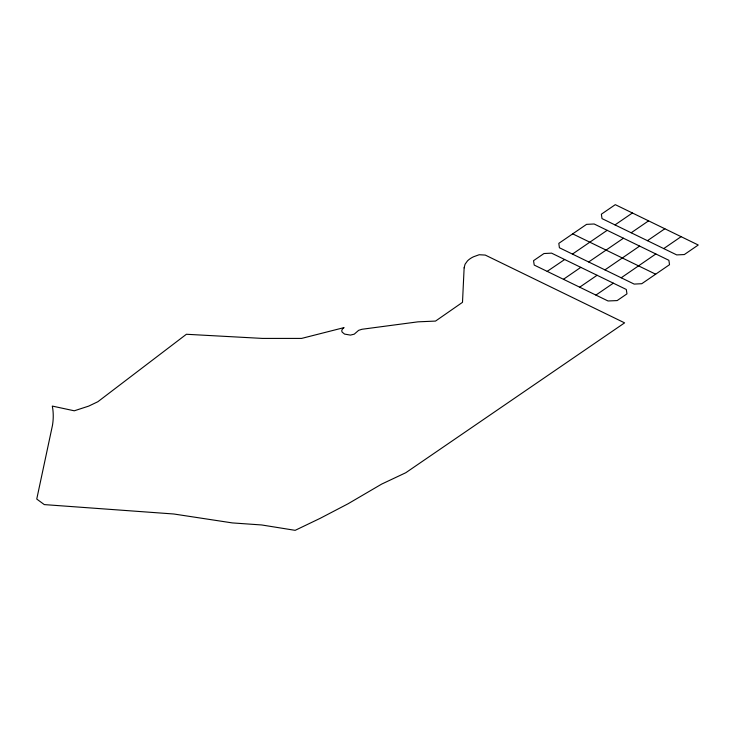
<?xml version="1.0" encoding="UTF-8"?>
<svg xmlns="http://www.w3.org/2000/svg" width="735" height="735" viewBox="0 0 735 735"><rect width="100%" height="100%" fill="white"/><g stroke="black" fill="none" stroke-linecap="round" stroke-linejoin="round"><path stroke-width="1.1" d="M621.204 277.784L655.841 253.97L668.878 260.3L669.53 264.692L641.774 283.71L634.167 284.087L559.409 247.75L558.82 243.358L586.558 224.359L594.156 223.991L655.841 253.97M572.455 254.08L607.165 230.321M563.451 279.291L580.797 267.356L626.303 289.471L626.964 293.862L617.152 300.587L608.02 300.973L534.216 265.069L533.546 260.677L543.964 253.538L551.562 253.143L580.797 267.356M604.951 269.883L639.643 246.087M615.011 224.901L632.403 212.985L698.25 245.012L684.322 254.558L676.714 254.898L602.011 218.598L601.359 214.207L615.296 204.661L632.403 212.985M588.689 261.972L623.445 238.223M631.19 232.774L648.592 220.849M579.685 287.192L597.086 275.267M647.452 240.685L664.844 228.76M595.92 295.084L613.33 283.168M663.733 248.586L681.106 236.67M547.189 271.371L564.664 259.519M655.675 274.192L572.684 233.859M464.134 267.843L462.499 302.333L435.533 321.076L417.912 321.847L361.969 329.271L358.643 330.327L354.27 334.149L350.448 335.105L344.568 334.085L342.152 332.119L341.738 330.906A9.426 5.448 0 0 1 344.072 327.608L301.598 338.412L262.432 338.412L186.387 334.269L97.874 401.723L88.696 406.115L74.281 410.801L52.295 406.078L52.745 408.632A167.295 96.588 0 0 1 52.461 425.39L36.75 499.056L44.293 504.596L173.8 513.995L232.352 522.916L261.688 524.965L295.158 530.339L320.175 518.331L348.068 503.769L381.685 484.089L405.784 472.734L624.603 322.867L485.256 255.073L479.183 254.733L473.533 256.772A25.789 14.893 0 0 0 467.469 260.907L465.053 264.26L464.134 267.843"/></g></svg>
